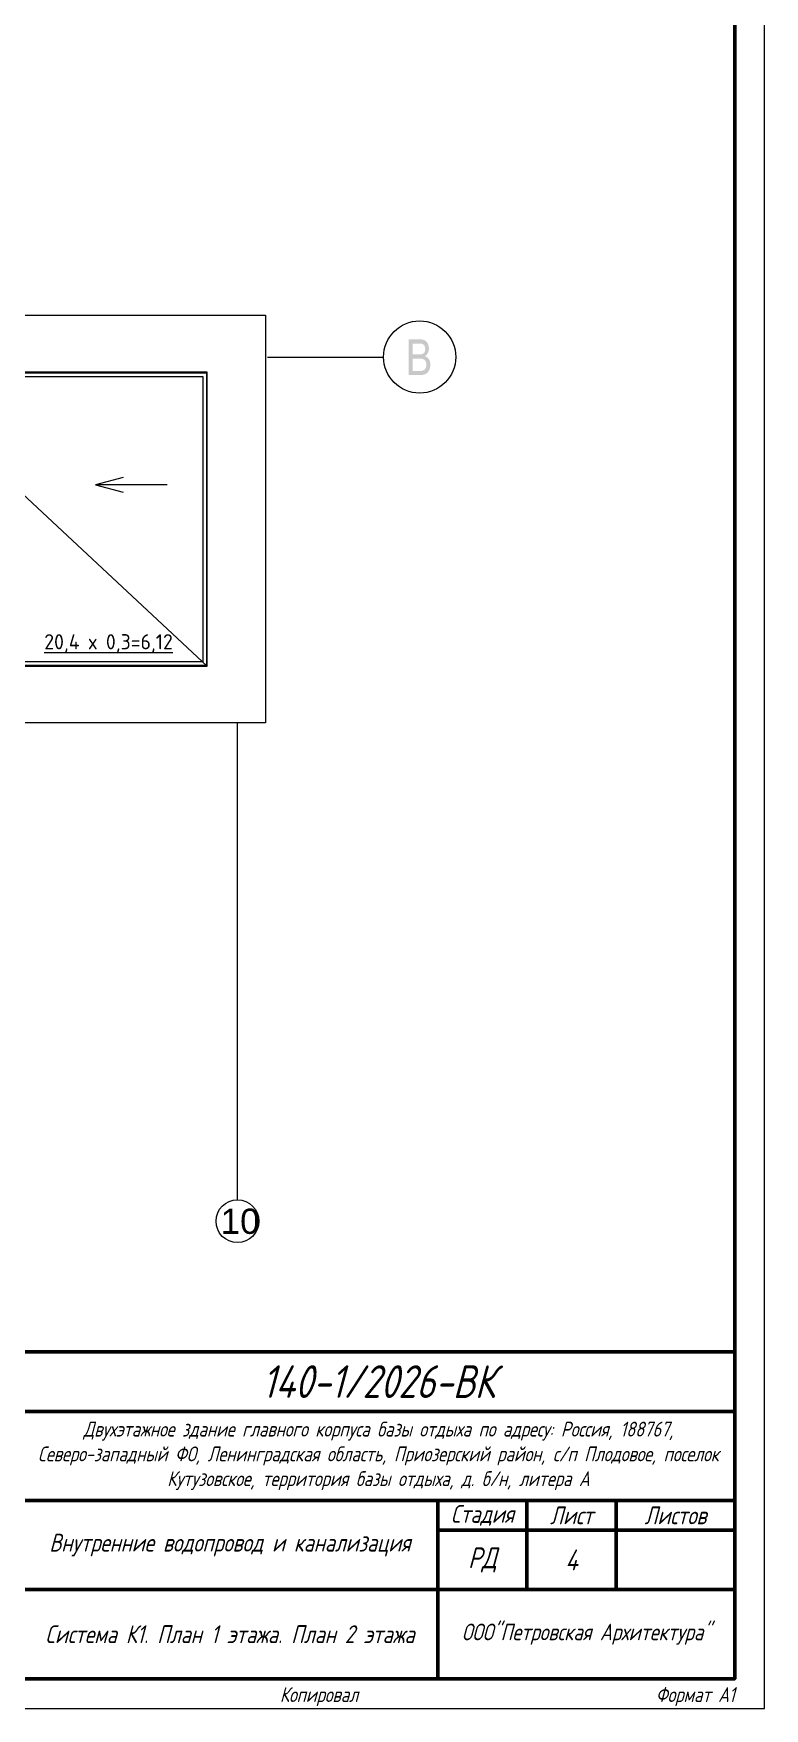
# Model space of a CAD drawing. Header units: millimetres. Extents: x 96542 to 165924, y 3859 to 52864.
# Drawn here: x 155771 to 165924, y 3859 to 27112 of the extents above; entities that cross this region are included whole.
import ezdxf

# ---------------------------------------------------------------- set-up
doc = ezdxf.new("R2010")
doc.units = ezdxf.units.MM
doc.linetypes.add('ACAD_ISO04W100', pattern=[30, 24, -3, 0, -3])
for name, color, linetype, lineweight in [('Кровля_план', 166, 'Continuous', 18), ('Металл', 164, 'Continuous', 30), ('Обозначения', 166, 'Continuous', 13), ('Ограждение', 144, 'Continuous', 9), ('Оси', 136, 'ACAD_ISO04W100', 9), ('Площадь_текст', 198, 'Continuous', 9), ('Рамка', 7, 'Continuous', 50), ('Таблицы', 7, 'Continuous', 18), ('Текст', 28, 'Continuous', 25), ('Тонкие', 8, 'Continuous', 13)]:
    doc.layers.add(name, color=color, linetype=linetype, lineweight=lineweight)
doc.styles.add('GOST Common_1', font='isocpeur.ttf', dxfattribs={"width": 0.95, "height": 45})
doc.styles.add('GOST_I', font='isocpeur.ttf', dxfattribs={"width": 0.8})
doc.styles.get("Standard").update_dxf_attribs({"font": 'arial.ttf'})

msp = doc.modelspace()

# ---------------------------------------------------------------- hatches: boundary and pattern name
at = {"layer": 'Оси'}
h = msp.add_hatch(color=256, dxfattribs=at)
h.paths.add_polyline_path([(160983.007, 22368.839), (160983.007, 22866.424), (161132.31, 22866.424), (161154, 22865.475), (161173.42, 22862.634), (161190.576, 22857.911), (161205.473, 22851.317), (161218.499, 22842.736), (161230.036, 22832.124), (161240.084, 22819.475), (161248.643, 22804.784), (161260.332, 22772.655), (161264.246, 22739.12), (161260.78, 22708.148), (161250.408, 22679.079), (161242.591, 22665.66), (161233.027, 22653.607), (161221.705, 22642.918), (161208.616, 22633.593), (161225.61, 22625.809), (161240.532, 22615.688), (161253.375, 22603.231), (161264.136, 22588.438), (161272.611, 22571.754), (161278.678, 22553.628), (161282.325, 22534.065), (161283.543, 22513.07), (161280.58, 22479.328), (161271.744, 22448.067), (161258.547, 22421.478), (161242.578, 22401.754), (161222.992, 22387.454), (161199.023, 22377.164), (161169.864, 22370.914), (161134.791, 22368.839)])
h.paths.add_polyline_path([(161035.715, 22657.356), (161121.725, 22657.356), (161137.985, 22657.709), (161151.78, 22658.776), (161163.104, 22660.566), (161171.952, 22663.09), (161189.567, 22673.014), (161202.22, 22687.9), (161209.863, 22707.411), (161212.42, 22731.346), (161210.036, 22754.619), (161202.937, 22774.957), (161191.393, 22790.835), (161175.756, 22800.76), (161165.344, 22803.799), (161151.8, 22805.97), (161135.114, 22807.272), (161115.274, 22807.706), (161035.715, 22807.706)])
h.paths.add_polyline_path([(161035.715, 22427.557), (161134.791, 22427.557), (161156.473, 22428.143), (161170.628, 22429.928), (161187.307, 22435.345), (161201.007, 22443.491), (161212.145, 22455.158), (161221.131, 22471.168), (161227.038, 22490.692), (161229.015, 22513.07), (161226.162, 22539.066), (161217.603, 22561.422), (161203.971, 22578.907), (161185.956, 22590.313), (161174.75, 22593.94), (161161.311, 22596.543), (161145.639, 22598.112), (161127.734, 22598.638), (161035.715, 22598.638)])

# ---------------------------------------------------------------- linework, layer by layer
at = {"layer": 'Кровля_план'}
msp.add_line((153803.215, 22410.78), (158183.09, 18330.427), dxfattribs=at)
at = {"layer": 'Металл', "lineweight": 15}
for points in [[(153163.215, 23200.78), (158993.215, 23200.78), (158993.215, 17540.427), (153163.215, 17540.427)], [(153163.215, 18330.427), (158183.09, 18330.427), (158183.09, 22410.78), (153163.215, 22410.78)]]:
    msp.add_lwpolyline(points, dxfattribs=at)
at = {"layer": 'Обозначения'}
msp.add_line((157627.712, 20848.07), (156633.745, 20848.07), dxfattribs=at)
msp.add_lwpolyline([(157019.066, 20949.693), (156633.745, 20848.07), (157019.066, 20742.213)], dxfattribs=at)
at = {"layer": 'Ограждение'}
for points in [[(153163.215, 22400.78), (158173.09, 22400.78), (158173.09, 18340.427), (153163.215, 18340.427)], [(153163.215, 22350.78), (158123.09, 22350.78), (158123.09, 18390.427), (153163.215, 18390.427)]]:
    msp.add_lwpolyline(points, dxfattribs=at)
at = {"layer": 'Оси', "ltscale": 0.3}
for p, q in [((159023.215, 22620.78), (160633.215, 22620.78)), ((158603.215, 10920.427), (158603.215, 17548.463))]:
    msp.add_line(p, q, dxfattribs=at)
at = {"layer": 'Оси', "linetype": 'Continuous'}
for p, q in [((160133.215, 22620.78), (160633.227, 22620.78)), ((158603.215, 10920.484), (158603.215, 11420.488))]:
    msp.add_line(p, q, dxfattribs=at)
for centre, radius in [((161134.979, 22620.78), 501.764), ((158603.215, 10623.403), 296.967)]:
    msp.add_circle(centre, radius, dxfattribs=at)
at = {"layer": 'Рамка', "lineweight": 50}
for points in [[(98192, 4271.5), (165512, 4271.5), (165512, 52451.5), (98192, 52451.5)], [(150249.5, 4271.5), (165512, 4271.5), (165512, 8809), (150249.5, 8809)]]:
    msp.add_lwpolyline(points, close=True, dxfattribs=at)
at = {"layer": 'Таблицы', "lineweight": 50}
for p, q in [((155612, 7984), (165512, 7984)), ((150249.5, 6746.5), (165512, 6746.5)), ((161387, 4271.5), (161387, 6746.5)), ((162624.5, 5509), (162624.5, 6746.5)), ((163862, 5509), (163862, 6746.5)), ((161387, 6334), (165512, 6334)), ((155612, 5509), (165512, 5509))]:
    msp.add_line(p, q, dxfattribs=at)
at = {"layer": 'Тонкие'}
msp.add_lwpolyline([(96542, 3859), (165924.5, 3859), (165924.5, 52864), (96542, 52864)], close=True, dxfattribs=at)

# ---------------------------------------------------------------- texts
at = {"layer": 'Оси', "insert": (158368.969, 10797.869), "char_height": 350, "width": 284.81275, "attachment_point": 1}
msp.add_mtext('{\\fArial|b0|i0|c0;10}', dxfattribs=at)
at = {"layer": 'Площадь_текст', "insert": (155920.879, 18772.746), "char_height": 210, "width": 2073.06857, "attachment_point": 1, "style": 'GOST Common_1'}
msp.add_mtext('{\\L20,4 х 0,3=6,12}', dxfattribs=at)
at = {"layer": 'Текст', "style": 'GOST_I'}
for s, insert, char_height, attachment_point in [('{\\W0.8;\\Q15;140-1/2026-ВК}', (160562, 8396.5), 453.75, 5), ('{\\W0.8;\\Q15;Стадия}', (162005.75, 6540.25), 247.5, 5), ('{\\W0.8;\\Q15;Лист}', (163243.25, 6540.25), 247.5, 5), ('{\\W0.8;\\Q15;Листов}', (164687, 6540.25), 247.5, 5), ('{\\W0.8;\\Q15;РД}', (162005.75, 5921.5), 288.75, 5), ('{\\W0.8;\\Q15;4}', (163243.25, 5921.5), 288.75, 5), ('{\\W0.8;\\Q15;}', (164687, 5921.5), 288.75, 5), ('{\\W0.8;\\Q15;Копировал}', (159737, 4024), 206.25, 5), ('{\\W0.8;\\Q15;Формат А1}', (165512, 4024), 206.25, 6)]:
    msp.add_mtext(s, dxfattribs=dict(at, insert=insert, char_height=char_height, attachment_point=attachment_point))
at = {"layer": 'Текст', "attachment_point": 5, "style": 'GOST_I'}
for s, insert, char_height, width in [('{\\W0.8;\\Q15;Двухэтажное здание главного корпуса базы отдыха по адресу: Россия, 188767, Северо-западный ФО, Ленинградская область, Приозерский район, с/п Плодовое, поселок Кутузовское, территория базы отдыха, д. б/н, литера А}', (160562, 7365.25), 206.25, 9570), ('{\\W0.8;\\Q15;Внутренние водопровод и канализация}', (158499.5, 6127.75), 247.5, 5445), ('{\\W0.8;\\Q15;Система К1. План 1 этажа. План 2 этажа}', (158499.5, 4890.25), 247.5, 5445), ('{\\W0.8;\\Q15;ООО"Петровская Архитектура"}', (163449.5, 4890.25), 231, 3960)]:
    msp.add_mtext(s, dxfattribs=dict(at, insert=insert, char_height=char_height, width=width))

doc.saveas('drawing.dxf')
